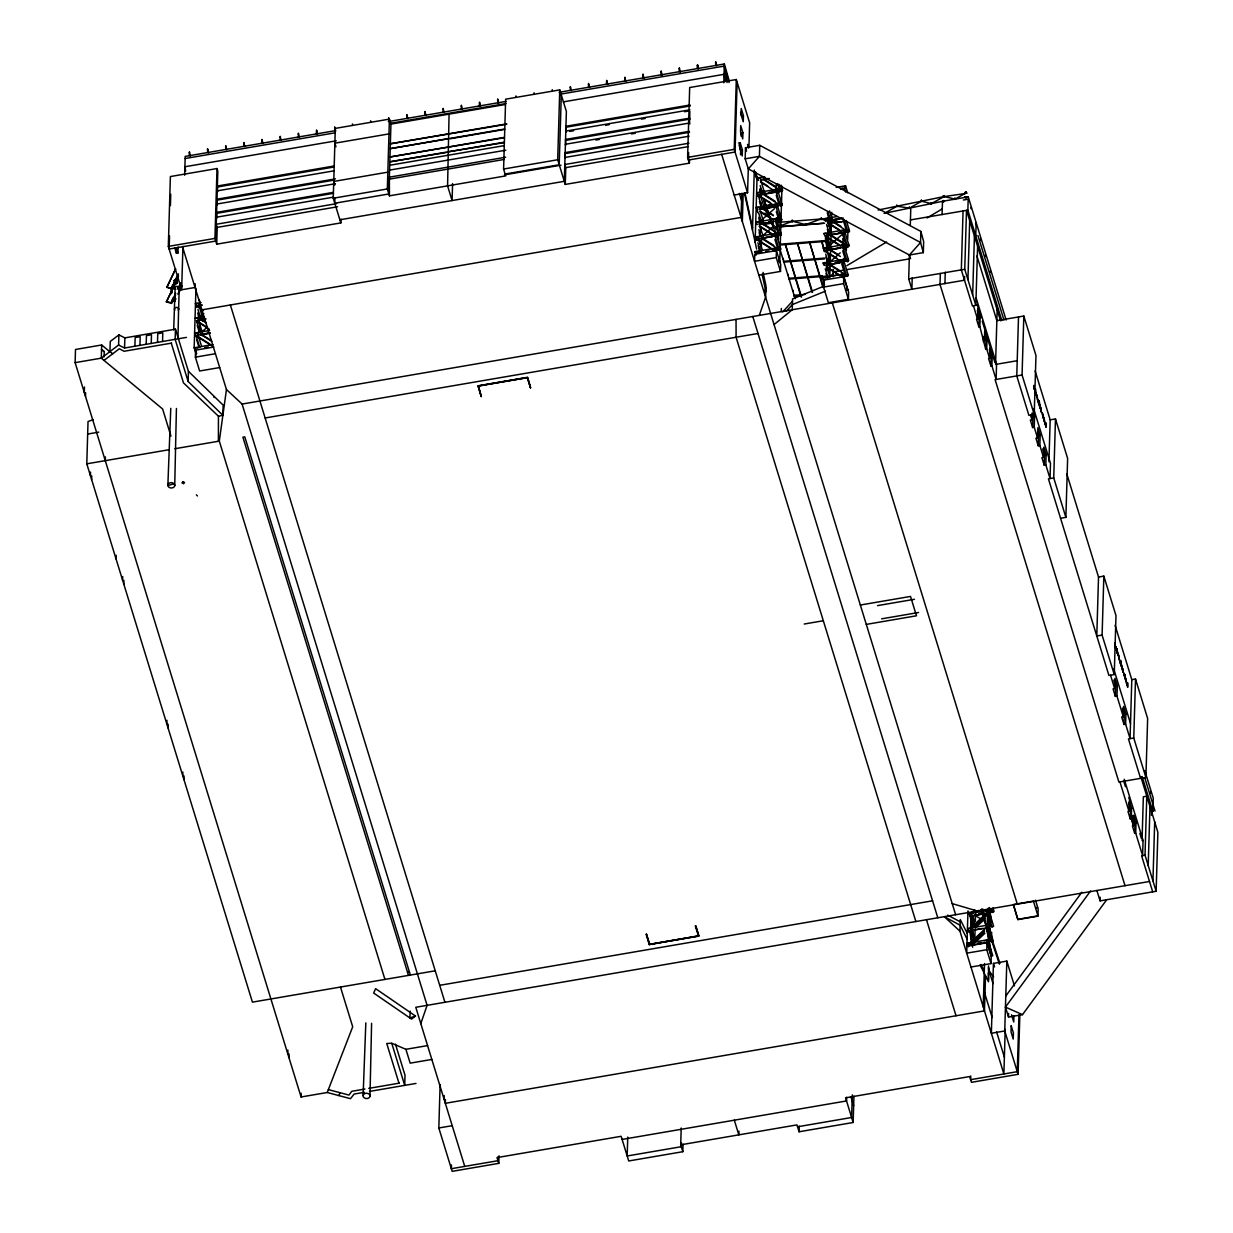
<?xml version="1.0" encoding="UTF-8"?>
<svg xmlns="http://www.w3.org/2000/svg" width="1233" height="1233" viewBox="0 0 1233 1233"><rect width="100%" height="100%" fill="white"/><g stroke="black" fill="none" stroke-linecap="round" stroke-linejoin="round"><path stroke-width="1.5" d="M171.264 343.175L183.486 382.877L218.441 416.215L218.395 441.26L219.304 441.106L384.943 979.418M174.732 485.756A3.452 2.666 1.7 0 0 170.046 482.827A3.452 2.666 1.7 0 0 169.168 487.389A3.452 2.666 1.7 0 0 174.732 485.756L176.427 408.462M177.968 338.073L178.6 308.882M369.992 1096.152A3.452 2.666 1.7 0 0 365.06 1093.486A3.452 2.666 1.7 0 0 364.598 1098.079A3.452 2.666 1.7 0 0 369.992 1096.152L371.595 1023.298M805.426 225.223L805.473 223.651L805.858 224.915M364.444 1092.284L354.118 1094.056L350.496 1098.68L327.238 1092.5L301.068 1096.985L75.121 362.641L75.506 349.478L101.676 344.978L110.446 352.253M84.291 392.464L84.46 386.977M85.493 396.379L85.601 392.711M435.249 970.803L252.426 1002.136L86.788 463.824L88.036 421.516L93.107 419.713M90.441 475.738L90.564 472.069M91.643 479.637L91.751 475.969M101.676 344.978L101.291 358.156L162.617 408.986L170.94 436.081M104.096 356.907L104.25 351.682L101.553 349.432L104.25 351.682M105.283 460.664L105.391 456.888M75.121 362.641L101.291 358.156L118.599 345.024L118.907 334.898L124.872 337.873L175.456 329.196L188.418 371.303L188.11 381.444L222.88 415.321L218.441 416.215M116.056 558.965L116.164 555.297M186.46 337.395L124.564 348.014L124.872 337.873M122.591 580.204L122.699 576.535M123.793 584.103L123.901 580.435M134.89 346.242L135.152 337.549L140.192 336.686L139.93 345.379M146.188 344.3L146.45 335.623L151.489 334.76L151.243 343.437M157.5 342.358L157.747 333.681L162.802 332.818L162.54 341.495M175.595 295.134L171.587 303.426L166.409 301.885L178.384 276.624M166.84 287.335L175.595 268.979L166.84 287.335L171.372 288.692L178.461 273.803M195.153 283.698L195.045 287.474L181.652 289.77L168.32 246.4L170.385 176.55L217.008 168.551L217.825 171.202L215.76 241.067L169.137 249.051L169.522 235.842M170.416 205.634L170.755 194.305M171.264 292.514L171.387 288.46M171.449 293.701L171.618 287.967L177.629 275.776M171.911 292.699L172.019 288.876M173.591 298.864L174.824 300.698L175.718 298.848L173.468 297.569L170.94 303.226L172.558 299.48M172.343 285.517L172.25 288.599L166.84 287.119M173.73 288.753L173.899 283.251M174.161 288.645L174.346 282.881M174.408 288.152L174.639 280.461M175.117 287.721L173.699 329.827M178.091 246.97L177.922 253.058L176.442 253.304L176.519 250.268M175.949 282.527L176.057 278.781M176.134 283.79L176.304 278.273M176.566 283.667L176.735 277.903M175.456 329.196L175.163 339.337L188.11 381.444M176.812 283.174L176.92 279.336M178.8 288.075L180.434 289.077M178.6 309.298L179.217 288.245M166.825 723.956L166.933 720.288M180.542 282.912L178.138 288.322M168.027 727.871L168.135 724.203M184.642 175.209L185.197 156.406L335.176 130.698M181.652 289.77L182.946 246.353M189.235 155.712L189.343 152.322L190.437 155.975M195.939 288.229L194.167 347.783L196.34 354.842M182.761 775.742L182.869 772.089M219.69 367.557L199.638 370.994L195.384 357.154L195.585 350.157L194.167 347.783L212.908 344.562M183.964 779.657L184.071 775.989M201.565 315.848L201.688 312.088M340.94 219.181L340.832 222.911L216.715 244.18L214.943 238.401L217.008 168.551M333.203 192.379L216.607 212.369L216.746 218.149L216.469 217.208L333.064 197.218M335.468 178.877L216.993 199.191L217.147 204.971L216.854 204.031L335.33 183.717M333.989 166.023L217.393 186.013L217.532 191.793L217.239 190.853L333.835 170.863M216.715 244.18L217.208 227.381L216.253 224.267L336.609 203.63M222.88 415.321L223.188 405.179L188.418 371.303M243.733 146.373L243.826 142.982L244.935 146.635M261.889 143.259L261.997 139.868L263.091 143.521M287.782 1053.783L287.89 1050.115M288.984 1057.683L289.092 1054.015M316.388 133.919L316.496 130.528L317.59 134.181M301.068 1096.985L301.176 1093.224M340.832 222.911L333.249 198.236L335.314 128.386L389.412 119.108L390.938 124.101L388.873 193.966L334.775 203.229L334.944 197.573M339.876 219.782L564.313 181.313L566.379 111.463L559.751 89.901L505.653 99.179L503.588 169.029L505.7 175.903L389.443 195.831L387.332 188.957L389.412 119.108M389.443 195.831L389.366 177.167L505.622 157.223M406.705 118.43L406.813 115.039L407.907 118.692M424.876 115.316L424.969 111.926L426.079 115.578M410.127 1011.168L409.926 1017.965L415.475 1016.038L375.633 988.666L373.645 993.027L411.56 1019.09L415.475 1016.038M449.074 114.145L447.579 185.875L452.095 200.547L452.588 183.547M499.026 1155.799L498.795 1163.351L452.172 1171.35L438.825 1127.979L440.119 1084.562M444.08 1099.25L444.188 1095.52M445.437 1099.574L445.329 1103.304L984.473 1010.89L985.521 975.796M479.375 105.976L479.467 102.586L480.577 106.238M451.463 1164.923L451.355 1168.699L497.978 1160.7L498.086 1156.97M481.147 396.194L477.957 385.837L527.616 377.313L530.575 387.794M530.421 387.717L527.308 377.699L478.466 386.068L481.317 396.749L478.219 385.944L527.462 377.514L530.575 387.655M689.494 159.427L689.386 163.157L565.269 184.426L557.686 159.766L559.751 89.901M561.292 94.91L559.212 164.76L505.129 174.023M689.278 131.33L565.161 152.615L565.3 158.394L565.022 157.454L689.139 136.185M565.839 140.377L689.956 119.092L689.663 118.152L565.546 139.437L565.7 145.217L565.408 144.276L689.524 123.007L689.864 111.494M690.064 104.975L565.947 126.259L566.086 132.039L565.793 131.099L689.91 109.829M565.269 184.426L565.762 167.626L564.806 164.513L688.923 143.228M606.528 84.183L606.621 80.777L607.73 84.445M624.684 81.07L624.792 77.664L625.886 81.332M642.855 77.956L642.948 74.55L644.058 78.218M627.751 1137.103L627.181 1155.984L681.279 1146.705L681.387 1142.976M661.011 74.843L661.119 71.437L662.213 75.105M646.524 934.29L649.621 944.339L698.464 935.847L695.258 925.86M646.508 934.198L649.467 944.401L698.71 935.955L695.751 925.752L698.957 936.078L649.313 944.601M679.183 71.714L679.291 68.324L680.385 71.992M689.386 163.157L687.613 157.377L689.679 87.528L736.301 79.529L749.649 122.899L748.94 146.789M688.646 152.568L688.43 160.028L735.053 152.044L737.118 82.179M697.446 68.354L697.554 64.763L697.678 65.611M498.795 1163.351L497.022 1157.587L621.139 1136.302L628.722 1160.977L682.82 1151.699L680.708 1144.825L681.202 1128.025M682.82 1151.699L683.036 1144.147M723.786 82.796L724.341 63.977L559.181 92.29M734.19 195.045L747.583 192.749L734.236 149.378L736.301 79.529M740.201 142.72L740.016 148.792L742.235 155.975L742.42 149.902L740.201 142.72L738.459 143.013M740.524 154.757L740.663 150.195L738.999 144.816M741.079 136.139L741.172 133.102L742.913 132.794L740.709 125.612L740.524 131.7L742.744 138.882L742.913 132.794M743.422 115.702L743.252 121.774L741.033 114.592L741.218 108.519L743.422 115.702L741.68 115.994L740.571 112.403M741.788 193.304L741.079 217.424L201.935 309.853M742.328 221.478L743.16 193.473M745.179 158.795L745.503 147.744L759.744 145.294L920.866 231.419L923.656 241.56L923.332 252.626L909.399 255.015L748.292 168.89L745.179 158.795L759.42 156.36L920.542 242.485L923.332 252.626M747.583 192.749L748.292 168.89L759.42 156.36L759.744 145.294M752.5 230.139L754.288 170.046M755.135 242.223L757.062 177.305L755.475 171.834M759.528 251.717L759.636 247.956M759.744 244.18L759.867 240.404M759.975 236.644L760.083 232.867M760.36 223.435L760.484 219.674M760.807 208.362L760.977 202.705M761.146 197.049L761.316 191.161L761.871 192.795M761.285 247.525L761.562 238.323L763.088 237.245M764.876 203.615L764.922 202.042M738.937 1131.139L738.829 1134.869L734.313 1120.18M773.153 228.167L773.353 221.462M774.925 234.239L775.141 226.718M776.204 191.007L776.42 183.655M776.235 257.574L776.436 250.576L754.781 254.291L754.565 261.288L776.235 257.574L780.489 271.414L758.834 275.129M778.439 239.387L778.208 233.715L780.597 234.332L775.465 235.811M778.932 261.735L778.902 257.466M779.888 229.785L780.181 214.249M779.734 262.614L781.999 186.229M780.489 271.414L780.705 264.417L775.588 248.11L754.981 251.64L756.06 255.169M781.229 311.641L781.337 308.435M848.412 299.28L843.603 283.636L843.804 276.624L848.628 292.283L848.412 299.28L828.376 302.717L823.552 287.073L823.767 280.061L822.334 277.687L842.956 274.158L847.842 290.048M853.945 1096.137L853.159 1122.492L799.076 1131.771L799.231 1126.176M827.112 270.474L827.451 258.945M827.682 251.255L828.252 232.051M828.422 226.286L828.761 214.758M828.607 237.923L828.823 230.417M829.239 262.675L829.47 255.154M830.41 223.45L830.518 219.767M829.162 272.169L829.624 256.803M830.425 229.908L830.703 220.306M829.794 277.656L831.736 212.338M833.092 276.747L833.308 269.256M846.347 250.391L846.455 246.631M847.688 239.464L847.903 231.989M846.639 1097.216L846.532 1100.946L622.095 1139.431M852.296 1094.842L851.618 1117.499L797.535 1126.777M912.22 277.826L911.881 289.231L908.69 278.874L909.399 255.015L920.542 242.485L920.866 231.419M910.278 225.454L910.771 209.024M940.347 273.495L940.008 284.422L1125.02 885.695M942.089 214.557L942.49 201.303L968.244 196.879L1006.143 320.056M944.925 283.575L945.264 272.154M963.065 210.889L961.324 269.857L972.421 305.923L975.842 305.337L977.599 246.369M964.622 276.408L964.499 280.215L242.1 404.054L226.456 389.536L182.515 246.754M975.842 305.337L964.745 269.272L966.502 210.304L1000.564 320.811M1001.843 320.595L967.859 210.149L968.244 196.879M967.936 279.629L969.693 220.661M972.667 294.98L974.409 236.012L975.765 235.857L976.166 222.603M979.865 326.683L978.863 326.868L976.551 319.362L977.553 319.193L977.861 308.928L980.173 316.419L979.865 326.683L985.706 349.139L986.724 348.97L987.032 338.69L984.72 331.199L984.412 341.464M1005.203 1029.339L1003.878 1073.974L959.952 931.192L960.291 919.587L967.304 933.535M978.863 326.868L979.156 316.588L977.322 310.593M983.41 341.649L983.564 336.517M967.967 910.91L966.718 953.171L986.77 949.734L986.97 942.736L966.919 946.173M985.706 349.139L986.015 338.875L984.628 334.374M972.667 947.237L970.386 930.699L971.203 916.319M991.902 365.831L990.9 366.001L988.589 358.51L989.606 358.341L989.914 348.06L992.211 355.566L991.902 365.831L996.11 379.456L996.557 364.259L976.089 297.754M990.9 366.001L991.209 355.736L989.359 349.74M970.756 1075.931L970.648 1079.676L1017.271 1071.677L1018.951 1015.036M974.871 936.417L975.103 928.927M975.318 921.452L975.534 913.961M995.601 362.533L997.173 309.776L998.453 309.56M983.225 1006.837L984.504 963.559M987.016 931.1L987.695 908.551M987.402 925.952L988.727 910.293L968.121 913.823M988.573 979.634L988.542 965.855M991.517 937.866L991.671 932.333M970.972 967.026L991.024 963.59L991.24 956.577L986.909 942.521L987.864 939.746L967.242 943.276L968.337 946.805M993.428 963.405L991.363 1033.254L1004.741 1030.973L1006.822 961.108L993.428 963.405L994.522 966.949M1018.504 316.958L1016.763 375.911L1028.908 415.382L1034.21 414.473L1035.967 355.505L1023.822 316.033L996.85 320.657L976.937 255.955M1034.21 414.473L1022.065 375.002L1023.822 316.033M1106.463 900.059L1022.496 1014.651L1008.517 1017.055L1008.625 1013.372M1013.649 905.438L1017.888 919.602L1037.939 916.165L1038.155 908.844L1035.504 900.198M1013.927 1015.884L1013.742 1021.957L1011.538 1014.774M1033.639 413.995L1034.564 417.001L1034.256 427.265L1032.638 427.543L1030.341 420.052L1031.944 419.775L1032.16 412.916M1017.888 919.602L1013.356 904.529L1033.408 901.092L1037.955 915.857L1017.903 919.294M1032.638 427.543L1032.946 417.278L1032.021 414.273M853.159 1122.492L845.576 1097.832L969.693 1076.548L971.465 1082.327L1018.088 1074.328L1019.876 1013.927M1039.866 445.483L1038.248 445.76L1035.936 438.27L1037.554 437.992L1037.862 427.712L1040.159 435.218L1039.866 445.483L1043.534 457.397L1041.916 457.674L1044.228 465.165L1045.831 464.903L1046.139 454.623L1043.827 447.132L1043.534 457.397M1038.248 445.76L1038.556 435.496L1037.631 432.49M1042.887 415.29L1043.026 414.319L1043.349 416.215M1043.226 416.369L1043.164 418.11L1042.902 414.766M1044.228 465.165L1044.521 454.9L1042.686 448.904M1048.929 461.712L1050.177 419.852L1035.119 370.917M1060.565 518.292L1065.882 517.367L1053.737 477.911L1055.479 418.943L1050.177 419.852M1065.882 517.367L1067.624 458.414L1055.479 418.943M1098.526 577.029L1096.784 635.997L1102.102 635.087L1103.843 576.119L1098.526 577.029L1066.838 474.027M1140.833 776.713L1157.879 832.29L1156.138 891.259L1100.083 900.876L1100.19 897.208M1053.737 477.911L1048.42 478.82L1108.929 675.468L1114.247 674.559L1115.988 615.591L1103.843 576.119M1116.975 696.106L1115.356 696.383L1113.06 688.877L1114.663 688.6L1114.971 678.335L1117.283 685.825L1116.975 696.106L1123.309 716.697L1121.691 716.974L1124.003 724.465L1125.621 724.187L1125.914 713.922L1123.617 706.417L1123.309 716.697M1115.356 696.383L1115.665 686.103L1113.815 680.107M1124.003 724.465L1124.311 714.2L1122.462 708.204M1115.079 625.285L1131.802 679.66L1130.06 738.629L1125.621 724.187M1131.277 818.758L1130.26 818.928L1127.964 811.437L1128.966 811.268L1129.274 800.988L1131.57 808.494L1131.277 818.758L1133.404 825.694L1132.403 825.879L1134.699 833.369L1135.716 833.2L1136.025 822.92L1133.713 815.429L1132.711 815.599L1132.495 822.442M1130.26 818.928L1130.569 808.663L1128.719 802.668M1022.065 375.002L995.093 379.625L1118.917 782.076L1145.904 777.453L1133.759 737.981L1135.516 679.029L1131.802 679.66M1133.404 825.694L1133.713 815.429M1134.699 833.369L1135.007 823.105L1132.711 815.599M1142.112 838.687L1143.345 796.811L1146.782 796.225L1145.025 855.193L1156.138 891.259M1124.249 779.287L1143.068 840.413L1142.606 855.61L1135.716 833.2M1145.904 777.453L1147.646 718.485L1135.516 679.029M1148.216 865.551L1149.973 806.582M1151.483 815.275L1151.591 811.638L1152.87 811.422L1153.256 798.167L1144.763 770.579M1152.947 880.901L1154.689 821.933M167.888 484.893L170.77 408.323M363.103 1095.659L365.831 1022.881M777.422 193.026L777.669 190.761M776.99 207.745L777.222 205.495L775.696 206.574M776.559 222.479L776.79 220.214M776.112 237.214L776.358 234.948M781.26 218.611L781.028 220.861L776.59 217.732M844.358 233.808L844.59 231.542M843.911 248.542L844.158 246.276M843.48 263.261L843.711 261.011L842.185 262.09M843.048 277.995L843.28 275.73M849.059 229.939L848.828 232.205L830.241 220.198L831.535 221.385M848.196 259.392L847.95 261.658L843.511 258.514M847.749 274.127L847.518 276.377L846.223 275.206M226.456 389.536L219.304 441.106L174.839 448.735M968.198 930.021L968.414 928.588M990.361 926.245L990.561 924.812L991.841 926.815M989.914 940.979L990.13 939.546L991.409 941.534M1124.249 675.53L1123.987 672.971L1124.696 675.037M166.409 301.885L178.369 277.071M764.953 291.065L765.878 287.551M764.845 294.61L765.77 291.142L762.102 274.265M420.807 1023.621L427.096 1005.342L242.1 404.054M776.374 191.978L777.329 189.188L782.231 205.094L780.705 206.034L776.112 192.024M757.91 212.754L756.291 207.452L776.898 203.923L775.942 206.697L780.273 220.753L776.62 221.385M775.511 221.431L776.466 218.642L755.844 222.187L757.262 224.56M774.632 250.885L775.588 248.11M759.297 315.401L765.601 297.107L765.94 285.501L763.088 272.37M845.699 192.086L844.62 188.572L845.576 185.798L836.205 187.401M842.648 234.424L845.699 244.35L847.641 246.816L843.31 232.76L844.266 229.97L849.152 245.876L843.989 247.448M847.194 261.55L842.879 247.479L843.819 244.704L848.72 260.595L847.194 261.55L845.268 259.084L842.709 250.808M842.432 262.213L843.387 259.439L822.781 262.968L824.199 265.342L842.432 262.213L846.763 276.269L823.767 280.061M842 276.947L842.956 274.158M968.768 932.086L967.689 928.557L988.296 925.012L987.34 927.802L991.532 955.683M327.238 1092.5L352.7 1026.781L340.478 987.047M846.377 290.279L847.241 288.075M969.076 945.557L969.924 943.353L967.011 943.846M338.859 1095.582L340.092 1092.715M171.788 289.755L178.523 275.391M176.982 282.773L176.196 280.492M173.082 298.633L174.916 300.498L174.362 301.669L173.499 299.033L174.593 301.191L175.379 299.542M178.955 287.721L178.153 287.875M173.005 298.802L173.776 298.956M179.324 291.373L181.236 287.397L178.877 287.89L179.679 286.703M174.362 301.669L173.699 299.126M178.6 292.884L178.955 292.129L178.384 293.3M179.448 291.096L179.093 291.851L179.664 290.68L178.323 289.046L180.357 284.838M181.852 286.133L181.112 287.659L179.078 287.967M175.625 279.906L175.379 281.725L176.134 280.153M173.915 284.746L172.651 286.087M175.733 293.284L170.94 303.226L171.849 302.486M180.48 285.054L178.415 289.339L179.556 290.88M177.906 294.302L178.723 292.606M174.762 283.251L175.333 282.08L174.177 280.538M176.673 283.405L176.242 280.4L177.46 281.802M182.052 285.702L180.912 288.075L178.985 288.137M1005.789 996.033L1081.819 892.276M1008.517 1017.055L1005.45 1007.099L1090.573 890.95M189.435 151.875L189.574 152.707M207.606 148.761L207.73 149.594M225.778 145.648L225.901 146.48M243.934 142.535L244.057 143.367M262.105 139.421L262.228 140.254M280.261 136.308L280.4 137.14M298.432 133.179L298.556 134.027M316.604 130.066L316.727 130.914M334.76 126.953L334.883 127.8M352.422 123.932L352.546 124.78M370.594 120.819L370.717 121.666M388.749 117.705L388.873 118.538M406.921 114.592L407.044 115.424M425.077 111.479L425.215 112.311M443.248 108.365L443.371 109.198M461.404 105.252L461.543 106.084M479.575 102.139L479.699 102.971M497.747 99.025L497.87 99.858M515.903 95.912L516.026 96.744M534.074 92.783L534.197 93.631M552.23 89.67L552.369 90.518M570.401 86.557L570.525 87.404M588.557 83.443L588.696 84.291M606.728 80.33L606.852 81.178M624.9 77.217L625.023 78.064M643.056 74.103L643.179 74.951M661.227 70.99L661.35 71.838M679.383 67.877L679.522 68.724M715.726 61.65L715.849 62.498M782.708 311.934L792.511 301.145M786.284 311.255L792.403 304.582L825.432 291.142M970.448 913.853L974.656 909.923M971.512 914.562L975.704 910.663M975.997 912.944L978.771 910.355M970.001 928.572L985.475 914.146M971.08 929.281L987.803 913.699L986.539 911.696M974.486 926.969L985.737 916.473M975.55 927.678L985.306 918.585M969.57 943.307L986.446 927.57M970.648 944.016L984.581 931.023M974.039 941.688L983.888 932.518M975.118 942.413L984.874 933.304M198.174 318.515L203.799 313.521M202.212 331.631L206.435 327.886M758.973 222.372L774.447 208.654M763.011 235.488L774.262 225.516M777.083 223.019L779.888 220.537M826.341 248.434L841.815 234.717M830.379 261.55L840.228 252.827M844.451 249.081L847.256 246.585M774.047 324.587L792.249 309.745L792.572 298.941L823.998 286.148M118.907 334.898L110.246 341.464L109.953 351.59L112.727 353.779M103.988 360.406L119.354 348.754L124.055 351.266L171.618 343.113M829.146 276.87L833.169 273.88M761.424 190.683L760.175 191.577L760.175 189.281M965.917 191.932L966.764 193.165L965.917 191.932L964.792 192.749L966.287 193.103M198.683 305.537L197.157 306.632L203.445 310.562M198.02 322.522L196.725 321.351L198.251 320.272M202.721 318.653L201.195 319.748L202.489 320.919M197.573 337.256L196.278 336.085L197.819 334.991M764.845 178.338L763.304 179.417L781.892 191.408L782.138 189.158L780.597 190.236M764.398 193.057L762.873 194.151L781.46 206.142L781.691 203.877L780.165 204.971M763.967 207.791L762.441 208.87L773.445 215.76M763.535 222.51L761.994 223.605L763.289 224.776M758.619 238.848L757.093 239.942L772.814 249.775M779.287 234.424L780.828 233.33L780.581 235.595L761.994 223.605L758.773 213.294M774.386 250.761L775.911 249.667M778.855 249.143L780.381 248.064L780.15 250.33L761.562 238.323L781.352 234.547L776.466 218.642M826.865 235.457L825.324 236.536L841.045 246.384M831.104 236.104L829.809 234.933L831.335 233.838M826.418 250.176L824.892 251.27L840.613 261.103M847.102 245.752L848.628 244.658L848.396 246.924L829.809 234.933M830.225 265.557L828.93 264.386L830.456 263.292M845.792 289.925L847.318 288.846M1035.874 908.305L1037.415 907.226M201.226 320.025L203.275 318.653M202.844 333.372L200.794 334.76L196.463 320.688L205.449 319.162M779.857 191.531L781.907 190.144L779.518 189.528L779.857 191.531L776.775 191.624M761.593 238.616L763.643 237.229M773.476 250.592L775.542 249.22L773.153 248.604M831.011 263.292L828.961 264.663L839.904 262.799M764.722 194.12L781.136 191.3L782.662 190.36L781.028 185.058M780.273 220.753L781.784 219.813L776.898 203.923M779.395 250.222L780.921 249.266L776.019 233.376L775.064 236.15L779.395 250.222L777.453 247.741L774.91 239.479M843.387 259.439L848.273 275.329L846.763 276.269L844.821 273.803L841.769 263.877M990.608 909.939L992.55 912.405L994.06 911.449L992.981 907.92M991.24 956.577L992.75 955.637L987.864 939.746M846.901 265.634L886.589 242.007M926.969 217.979L942.259 208.886M886.018 212.43L896.992 206.204L909.522 208.146L921.606 201.179L931.3 203.645L944.201 196.556L955.128 199.114L966.333 192.764M1035.597 392.125L1036.121 395.207L1035.597 392.186M881.61 618.843L918.539 612.508M914.47 599.284L877.542 605.619M830.626 222.618L841.6 217.871M174.1 483.768L167.873 485.586M779.888 226.071L792.326 221.2L805.581 224.591L821.378 218.904L824.461 220.137M174.978 283.02L177.151 282.434M179.309 287.489L181.467 286.904M179.139 287.813L181.313 287.243M884.046 213.371L943.384 201.133M878.05 210.042L943.522 196.679L965.639 193.458L965.485 192.009L965.84 193.18M388.333 121.589L506.023 101.399M185.135 158.518L335.114 132.81M390.167 123.377L505.962 103.526M561.015 94.078L724.28 66.089L729.027 82.519M390.938 124.101L505.33 104.497M336.285 140.809L184.888 166.763L185.69 171.048M563.373 101.877L724.033 74.334L725.143 80.299M388.965 133.904L334.883 143.182L335.977 146.773M506.609 123.87L390.352 143.799L506.732 124.24M504.59 129.033L390.214 148.654L448.35 138.682M450.322 138.728L504.713 129.403M504.343 137.372L389.967 156.976L504.467 137.726M217.671 186.954L334.266 166.964M566.224 127.199L690.357 105.915M504.205 142.211L389.828 161.831L446.192 152.538M504.312 142.581L447.949 151.859M569.846 131.392L573.607 130.744M605.573 125.273L609.333 124.625M641.314 119.139L645.075 118.507M684.562 111.725L688.322 111.078M389.72 165.268L504.097 145.648M389.582 170.108L505.838 150.179M217.285 200.116L333.881 180.141M387.825 172.158L333.742 181.436L334.852 185.027M595.786 140.053L599.546 139.421M631.512 133.935L635.272 133.287M389.952 179.032L504.328 159.427M216.9 213.294L333.496 193.319M565.454 153.555L689.571 132.27M333.249 198.236L387.332 188.957M503.588 169.029L557.686 159.766M504.451 174.855L561.03 165.16M217.208 227.381L337.565 206.759M565.762 167.626L687.999 146.681M168.32 246.4L214.943 238.401M687.613 157.377L734.236 149.378M740.663 150.195L742.42 149.902M764.66 176.72L757.154 177.999L758.572 180.372M760.607 179.833L768.128 178.538M760.376 180.064L769.361 178.523M757.802 196.263L756.723 192.733L779.21 188.834L777.684 183.871M761.932 193.519L765.523 192.903M769.115 192.286L772.721 191.67M771.426 192.286L775.172 191.639M775.203 191.978L758.141 195.107L756.723 192.733M842.077 187.062L844.99 186.568M840.752 189.235L844.62 188.572M771.257 204.848L763.736 206.142L760.16 194.567M196.571 307.125L195.477 303.595L201.102 302.624M761.501 208.238L765.092 207.622M768.683 207.005L772.274 206.389M765.354 207.976L774.725 206.373M759.728 209.286L774.771 206.712M198.698 305.661L202.289 305.044M759.497 209.518L775.665 206.743M764.121 213.509L767.928 212.862L767.974 211.275L763.905 198.96M195.045 318.314L204.416 316.711M768.668 222.063L772.413 221.416M776.173 220.784L781.784 219.813M198.482 320.164L206.003 318.869M759.297 224.021L774.339 221.431M759.066 224.252L773.43 221.786M764.445 224.391L771.889 223.111L773.183 227.319M837.207 216.53L824.091 218.78L825.509 221.154L843.464 218.071M827.528 220.615L840.69 218.364M963.389 200.008L966.826 199.422M209.595 330.475L194.598 333.049L195.693 336.578M756.492 240.435L755.413 236.906L777.9 233.022L779.826 235.488L776.05 223.188M768.236 236.798L771.981 236.15M775.727 235.503L781.352 234.547M199.931 334.559L209.333 332.956M760.73 238.416L773.892 236.166M196.032 335.422L210.396 332.956M772.999 236.505L756.831 239.279L755.413 236.906M204.431 334.128L209.903 333.187M846.331 220.553L849.599 231.141L848.073 232.097L846.131 229.615L823.659 233.515L825.077 235.888L843.31 232.76M910.447 219.921L967.859 210.149M838.348 233.068L842.093 232.436M842.139 232.775L827.096 235.349L830.657 246.924M844.42 232.713L848.073 232.097L844.281 219.782M755.428 252.318L758.341 251.809M772.598 249.374L775.511 248.866M204.77 347.644L208.362 347.028M758.387 252.734L761.979 252.118M765.57 251.501L769.176 250.885M213.833 347.028L195.585 350.157L196.648 353.609M845.699 244.35L823.212 248.234L824.63 250.607L842.879 247.479M195.384 357.154L215.421 353.717M828.422 249.02L832.028 248.403M839.812 247.818L826.665 250.068L830.225 261.658M831.227 249.636L840.336 248.064M835.173 262.521L838.764 261.905M837.469 262.521L841.214 261.889M833.231 271.938L843.187 270.243M846.932 269.595L908.983 258.961M837.299 275.098L829.794 276.377L826.726 266.451M841.06 274.45L844.821 273.803M839.457 275.437L842.37 274.928M842.663 276.284L848.273 275.329M823.552 287.073L843.603 283.636M908.69 278.874L964.745 269.272M87.666 434.031L98.763 432.136M265.141 417.972L758.018 333.48M86.788 463.824L169.198 449.706M979.156 316.588L980.173 316.419M986.015 338.875L987.032 338.69M991.209 355.736L992.211 355.566M995.54 364.429L1017.21 360.714M1032.946 417.278L1034.564 417.001M1038.556 435.496L1040.159 435.218M1044.521 454.9L1046.139 454.623M860.341 605.033L910.524 596.433L916.473 615.791L866.29 624.391M804.24 624.021L823.32 620.738M1115.665 686.103L1117.283 685.825M1124.311 714.2L1125.914 713.922M1133.759 737.981L1128.442 738.906L1140.587 778.362M1130.569 808.663L1131.57 808.494M1135.007 823.105L1136.025 822.92M1142.051 840.582L1143.068 840.413M407.568 972.375L409.448 972.051M1145.025 855.193L1141.604 855.779L1152.701 891.844M439.703 985.321L932.58 900.814M1149.51 881.487L415.783 1007.284L464.749 1166.403M978.725 913.684L982.316 913.067M980.944 913.699L984.689 913.067M985.953 913.376L969.539 916.196L971.573 915.657L975.133 927.247M974.579 915.487L985.352 913.638M973.007 930.067L982.408 928.449M969.107 930.93L985.521 928.11M984.165 940.902L987.078 940.409M970.664 944.37L974.255 943.754M977.846 943.137L981.437 942.521M986.909 942.521L968.66 945.649L967.242 943.276M398.968 1083.19L386.746 1043.488L391.755 1043.272L405.904 1049.314L427.574 1045.599M431.827 1059.44L410.173 1063.154L405.904 1049.314M364.968 1089.032L351.744 1091.297L348.985 1095.074L328.363 1089.602M368.744 1088.385L399.322 1083.144M369.484 1091.421L416.014 1083.437M438.825 1127.979L452.218 1125.683M680.708 1144.825L796.965 1124.897L799.076 1131.771M776.112 222.541L829.223 218.349M781.337 226.564L824.584 223.158M829.963 222.726L842.37 221.755M780.628 226.733L823.459 223.343M830.826 222.772L841.461 221.925M780.104 244.18L825.124 240.62M780.242 244.997L824.939 241.468M824.615 258.067L783.633 261.304L783.618 262.151L824.584 258.915M822.396 275.653L788.873 278.304L788.843 279.136L827.96 276.053M805.272 294.425L794.098 295.303L794.067 296.136L801.527 295.55M1124.511 674.636C1123.849 673.865 1124.712 677.718 1124.234 675.53M715.756 65.519L715.618 62.097L716.712 65.765M697.585 68.632L697.446 65.21L698.541 68.878M588.603 87.312L588.465 83.906L589.559 87.558M570.432 90.425L570.293 87.019L571.388 90.672M497.778 102.878L497.639 99.472L498.733 103.125M461.45 109.105L461.312 105.699L462.406 109.352M443.279 112.218L443.14 108.812L444.234 112.465M334.806 130.821L334.652 127.415L335.761 131.068M298.463 137.048L298.324 133.642L299.419 137.295M280.307 140.161L280.168 136.755L281.263 140.408M225.809 149.501L225.67 146.095L226.764 149.748M207.637 152.615L207.498 149.208L208.608 152.861M971.08 208.716L970.695 207.452M975.981 224.637L975.596 223.373M985.784 256.495L985.398 255.231M990.685 272.416L990.299 271.152M1150.99 793.435L1150.605 792.172M777.561 190.498L780.427 190.406M762.903 194.429L758.403 195.754L774.124 205.587M775.68 205.279L779.996 205.125M776.343 206.358L781.475 204.878L779.086 204.262M759.389 209.271L762.472 209.163M776.682 219.952L779.564 219.859M775.896 221.092L781.044 219.597L778.655 218.981M844.358 231.311L847.225 231.203M774.817 234.732L779.117 234.578M843.572 232.436L848.705 230.956L846.316 230.34M826.757 235.318L829.84 235.21M843.911 246.03L846.794 245.937M774.37 249.451L778.686 249.313M775.033 250.546L780.165 249.051L777.776 248.449M826.31 250.052L829.393 249.945M843.48 260.764L846.347 260.672M842.694 261.889L847.826 260.41L845.453 259.793M179.093 287.936L181.004 287.875L180.11 289.724L178.693 288.753M843.048 275.483L845.915 275.391M842.262 276.624L847.395 275.144L845.006 274.527M198.575 305.399L201.657 305.306M756.23 177.752L758.172 177.752L755.69 175.61M762.595 191.192L760.653 191.192L760.129 189.05M987.833 911.48L992.473 912.189M763.011 177.706L765.4 178.323M758.387 177.876L760.761 178.492M774.894 189.697L777.283 190.314M757.941 192.595L760.329 193.211M829.932 218.503L832.321 219.104M774.463 204.416L776.852 205.032M827.697 219.274L825.309 218.657L825.648 220.645M757.509 207.329L759.898 207.945M841.692 230.494L844.081 231.11M829.501 233.222L831.89 233.838M774.031 219.15L776.405 219.767M824.877 233.376L827.266 233.993M757.077 222.048L759.451 222.664M841.26 245.228L843.649 245.845M773.584 233.869L775.973 234.486M824.43 248.11L826.819 248.727M756.63 236.782L759.019 237.399M840.814 259.947L843.202 260.564M826.387 263.446L823.998 262.829L824.338 264.833M756.199 251.501L758.588 252.118M840.382 274.682L842.771 275.298M823.567 277.564L825.956 278.18M196.694 303.457L199.083 304.073M196.263 318.191L198.652 318.808M195.831 332.925L198.22 333.542M195.384 347.644L197.773 348.261M178.03 288.121L180.45 289.031M166.409 301.438L169.445 302.347M952.2 903.604L977.26 911.017M175.687 298.895L173.884 298.247M1005.45 1007.099L1022.496 1014.651M173.421 299.187L174.516 301.33M118.599 345.024L124.564 348.014M947.576 915.133L960.23 921.791M983.071 909.353L986.261 911.187M974.378 915.148L985.521 921.56M832.799 221.246L840.844 226.286M765.863 180.45L775.526 186.507M828.314 222.849L839.596 229.908M827.343 222.803L841.492 231.65M761.393 182.068L767.835 186.106M760.407 182.006L774.555 190.868M832.352 235.965L842.031 242.022M765.431 195.184L775.095 201.226M826.264 236.566L839.164 244.643M759.343 195.785L770.625 202.844M831.921 250.7L838.363 254.722M830.934 250.638L840.367 256.541M764.984 209.918L773.045 214.958M829.054 253.32L837.115 258.36M760.514 211.521L771.796 218.58M759.528 211.475L773.692 220.322M829.871 264.417L839.534 270.459M828.93 264.386L844.651 274.219M764.552 224.637L774.216 230.694M827.004 267.037L838.286 274.096M826.033 266.975L840.182 275.838M760.083 226.256L771.365 233.299M759.096 226.194L773.245 235.041M764.121 239.372L773.785 245.413M759.636 240.974L770.918 248.033M202.135 319.763L205.356 321.782M205.911 322.692L201.195 319.748L197.958 309.437M197.665 321.381L207.329 327.423M196.725 321.351L209.302 329.226M203.306 335.499L211.367 340.539M211.768 341.356L200.748 334.467L202.042 335.638M198.837 337.118L210.119 344.177M196.278 336.085L211.999 345.918M175.81 281.078L174.362 280.153L175.78 281.124M1035.242 391.539L1034.919 389.536L1035.258 390.707M196.355 494.834L197.419 495.959M822.519 278.843L824.569 280.554M991.085 936.957L988.157 913.406M987.725 928.141L991.671 941.858L993.181 940.918L988.296 925.012M761.562 238.323L762.857 239.51M959.952 931.192L944.308 916.674L960.137 925.228L967.134 939.176M755.752 175.841L757 177.244M174.084 280.739L175.225 282.28M993.613 976.937L989.128 970.91L988.512 967.273M980.497 239.294L980.851 240.466M1145.704 776.251L1146.073 777.422M1033.84 385.405L1034.456 389.767L1033.84 387.763M986.092 926.43L987.371 928.418M968.861 913.853L970.124 915.857M756.291 207.452L757.709 209.826M754.981 251.64L756.399 254.013M195.477 303.595L196.895 305.969M1035.227 392.186L1034.687 388.534L1035.288 390.06M981.006 964.483L984.288 971.034M980.112 965.038L988.512 981.776L988.342 972.868M763.751 200.486L771.858 223.944L763.782 199.484M768.483 212.816L771.026 220.522M981.9 908.644L984.304 915.965M990.916 936.078L999.948 963.512M981.53 909.862L983.333 915.318M984.535 918.955L985.676 924.365L980.882 909.815M991.656 940.64L999.377 964.083M178.323 289.046L178.415 289.339A2.081 1.603 1.7 0 0 178.723 286.935A2.081 1.603 1.7 0 0 175.672 286.857A2.081 1.603 1.7 0 0 175.872 289.216M1121.182 661.921L1121.306 666.529L1120.782 660.626L1120.905 665.219M1115.249 644.335L1115.048 642.979M1126.083 679.553L1126.762 684.253L1124.712 674.297L1125.852 681.279M1039.496 401.958L1039.619 406.551L1039.095 400.648L1039.219 405.241M1115.141 647.818L1115.264 643.071M1044.397 419.574L1045.075 424.275L1043.488 416.908L1044.151 421.316M1033.747 408.971L1050.485 463.346L1050.038 478.543L1045.831 464.903M1113.784 669.057L1130.507 723.432M1102.102 635.087L1114.247 674.559M977.923 235.488L1003.955 320.071M1144.825 777.946L1155.013 811.052M1142.112 776.497L1152.87 811.422M1030.511 415.105L1031.944 419.775M1034.256 427.265L1037.554 437.992M1110.532 675.191L1114.663 688.6M977.291 305.106L981.16 317.698M982.269 321.289L986.138 333.881M987.248 337.472L992.226 353.64M993.336 357.246L994.985 362.641M1123.802 781.26L1125.452 786.654M1128.781 797.443L1130.43 802.837M1134.869 817.217L1136.518 822.611M1139.847 833.385L1141.496 838.779M973.423 305.753L977.553 319.193M986.724 348.97L989.606 358.341M1119.934 781.907L1128.966 811.268M931.516 203.954L931.131 202.69L931.254 204.308M909.399 255.015L910.54 258.699M1096.892 890.519L1100.083 900.876M845.576 185.798L847.749 192.857M843.079 219.69L846.131 229.615M829.501 210.858L831.535 217.47M827.543 211.629L829.67 218.549M827.251 212.893L828.869 218.179M828.037 222.279L831.104 232.205M826.572 224.622L829.239 233.268M827.343 229.384L828.437 232.914M825.601 237.615L828.792 248.003M825.833 240.574L828.006 247.633M824.461 250.083L821.64 240.897L824.307 251.763M825.694 254.075L828.36 262.721M825.925 257.065L827.805 262.675M825.262 268.794L827.929 277.456M826.033 273.556L827.667 278.858M832.321 302.871L1017.317 904.159M822.334 277.687L824.507 284.761M823.043 285.917L809.48 241.853L822.997 287.505M812.578 292.391L797.335 242.824L811.977 292.129M778.979 184.272L781.136 191.3M776.22 195.292L778.763 203.568M991.486 908.937L992.55 912.405M776.297 211.675L778.331 218.287M1006.822 961.108L1014.451 985.891M801.558 297.014L785.174 243.78L800.941 296.768M988.727 910.293L993.628 926.183L992.103 927.124L987.787 913.067M775.865 226.41L777.9 233.022M988.126 918.046L990.176 924.658M761.115 181.482L764.167 191.423M773.461 226.887L773.815 228.059M783.14 258.313L783.494 259.485M788.041 274.25L788.396 275.421M792.927 290.171L793.297 291.342M760.175 185.567L762.302 192.487M779.98 249.405L795.146 298.694M760.422 188.603L761.501 192.132M760.191 189.805L761.254 193.273M987.186 931.115L989.729 939.392M745.503 147.744L746.551 151.104M758.68 196.833L762.395 208.947M759.436 201.549L761.609 208.624M987.371 943.337L991.101 955.452M760.237 210.951L763.289 220.877M986.77 949.734L991.024 963.59M759.543 218.056L761.177 223.343M759.805 225.67L762.857 235.595M988.465 968.722L993.058 983.657M758.865 229.754L760.992 236.674M759.112 232.775L760.191 236.304M971.157 921.467L972.251 924.981M1004.741 1030.973L1018.088 1074.328M759.358 240.404L762.426 250.33M971.126 930.391L974.702 941.966M757.894 242.747L760.561 251.393M970.725 936.201L971.804 939.716M758.125 245.737L760.299 252.796M739.353 193.411L741.572 200.625M983.718 990.037L992.18 1017.518M996.618 1031.944L1004.386 1057.174M721.659 154.325L955.637 914.732M752.793 316.511L937.804 917.784M689.524 123.007L689.817 123.947M926.476 919.726L956.037 1015.761M915.872 921.544L736.086 337.241L736.039 319.378M850.893 1096.723L853.668 1105.693M646.123 934.229L649.313 944.725M230.371 304.967L444.928 1002.275M410.373 975.056L244.781 436.867L242.901 437.191L408.493 975.38M199.176 299.465L200.27 302.994M198.929 305.43L202.489 317.004M198.189 312.427L200.363 319.486M176.257 247.663L177.922 253.058M198.991 321.813L202.058 331.739M174.778 247.925L176.442 253.304M197.218 325.389L199.392 332.448M198.559 336.532L201.611 346.473M196.556 337.148L199.746 347.536M196.771 340.108L198.945 347.182M213.864 396.687L214.126 397.504M395.439 1044.12L405.01 1075.238L404.717 1085.379L391.755 1043.272M388.642 118.152L389.751 121.805M724.341 63.977L729.088 80.438M747.568 144.415L748.616 148.068M754.735 171.603L757 179.432M744.979 193.026L752.577 227.935M744.516 193.381L756.63 249.097M724.28 66.089L727.023 82.58M842.725 238.616L844.281 249.405M825.401 237.892L827.466 252.287M776.266 217.933L777.561 226.918M778.085 230.525L778.593 234.116M758.804 217.239L759.574 222.634M760.345 228.028L760.869 231.619M197.989 313.382L200.578 331.369M989.482 907.534L991.517 922.222M988.943 907.812L989.945 915.148M987.479 915.194L990.022 933.535M987.047 929.929L989.066 944.601M973.299 915.949L974.81 926.969M972.745 916.211L973.746 923.548M970.833 915.98L972.097 925.166M972.606 928.834L974.625 943.522M970.279 916.273L971.804 927.278M972.298 930.946L973.315 938.282M969.847 931.007L971.866 945.665M1040.467 408.277L1040.991 410.481L1040.375 406.844L1041.037 410.127L1040.544 407.722L1040.806 408.971M174.886 309.976A2.081 1.603 1.7 0 1 175.163 307.818A2.081 1.603 1.7 0 1 177.968 307.896A2.081 1.603 1.7 0 1 178.168 310.053M1116.297 648.974L1116.913 652.165L1116.297 648.974M1121.922 667.284L1122.616 670.49L1121.922 667.284M1038.001 400.078L1038.803 403.931L1038.001 400.078M1045.214 423.505L1046.016 427.373L1045.892 422.765L1045.846 424.584L1045.214 423.505M1115.341 645.876L1116.142 649.745L1115.341 645.876M1119.687 660.04L1120.504 663.909L1119.687 660.04M1126.9 683.483L1127.702 687.336L1127.594 682.743L1127.532 684.546L1126.9 683.483M792.202 220.245L792.187 221.832L792.202 220.245M1011.199 1025.794L1011.029 1031.882L1013.233 1039.065L1013.418 1032.977L1011.199 1025.794M1035.443 388.796L1035.566 393.389L1035.443 388.796M1041.176 409.14L1041.346 412.176L1041.176 409.14M1117.129 648.758L1117.252 653.367L1117.129 648.758M1122.862 669.103L1123.032 672.155L1122.862 669.103M830.533 221.647L830.456 223.296L830.533 221.647M1042.794 416.184L1042.301 413.009L1042.794 416.184M821.301 217.948L821.147 219.566L821.301 217.948M1033.901 386.484L1034.179 388.148L1034.009 386.453M1038.263 400.648L1038.54 402.312L1038.263 400.648M1043.611 418.018L1043.889 419.682L1043.611 418.018M1045.476 424.075L1045.754 425.739L1045.584 424.044M1115.603 646.446L1115.88 648.126L1115.695 646.416M1119.949 660.611L1120.227 662.275L1119.996 660.534M1125.297 677.996L1125.575 679.66L1125.344 677.903M1127.162 684.053L1127.44 685.718L1127.162 684.053M967.982 943.307L967.766 944.74L969.246 945.31L967.982 943.307M991.008 910.077L990.793 911.511L992.272 912.081L991.008 910.077M1037.23 396.302L1037.045 397.319L1036.676 394.514L1037.647 400.186L1037.23 396.302M1118.917 656.264L1118.732 657.297L1118.362 654.476L1119.348 660.148L1118.917 656.264M1122.2 667.716L1122.508 668.949L1122.292 667.747M909.692 208.454L909.307 207.206L909.692 208.454M173.237 298.309L172.743 300.621L173.237 298.309M897.177 206.512L896.792 205.248L897.177 206.512M955.328 199.422L954.943 198.159L955.328 199.422M921.806 201.472L921.421 200.208L921.806 201.472M943.384 200.563L943.569 201.996L943.384 200.563M943.692 196.972L943.337 195.8L943.692 196.972M944.401 196.864L944.016 195.6L944.401 196.864M182.962 481.733L181.991 482.951L183.578 483.721L184.549 482.504L182.962 481.733M848.273 245.675L846.223 247.062L845.884 245.074L848.273 245.675M1039.943 405.133L1040.174 408.37L1039.943 405.133M1117.591 651.933L1117.822 655.185L1117.591 651.933M1121.629 665.096L1121.86 668.348L1121.629 665.096M965.778 196.956L964.668 196.91L966.133 198.128L965.778 196.956"/></g></svg>
